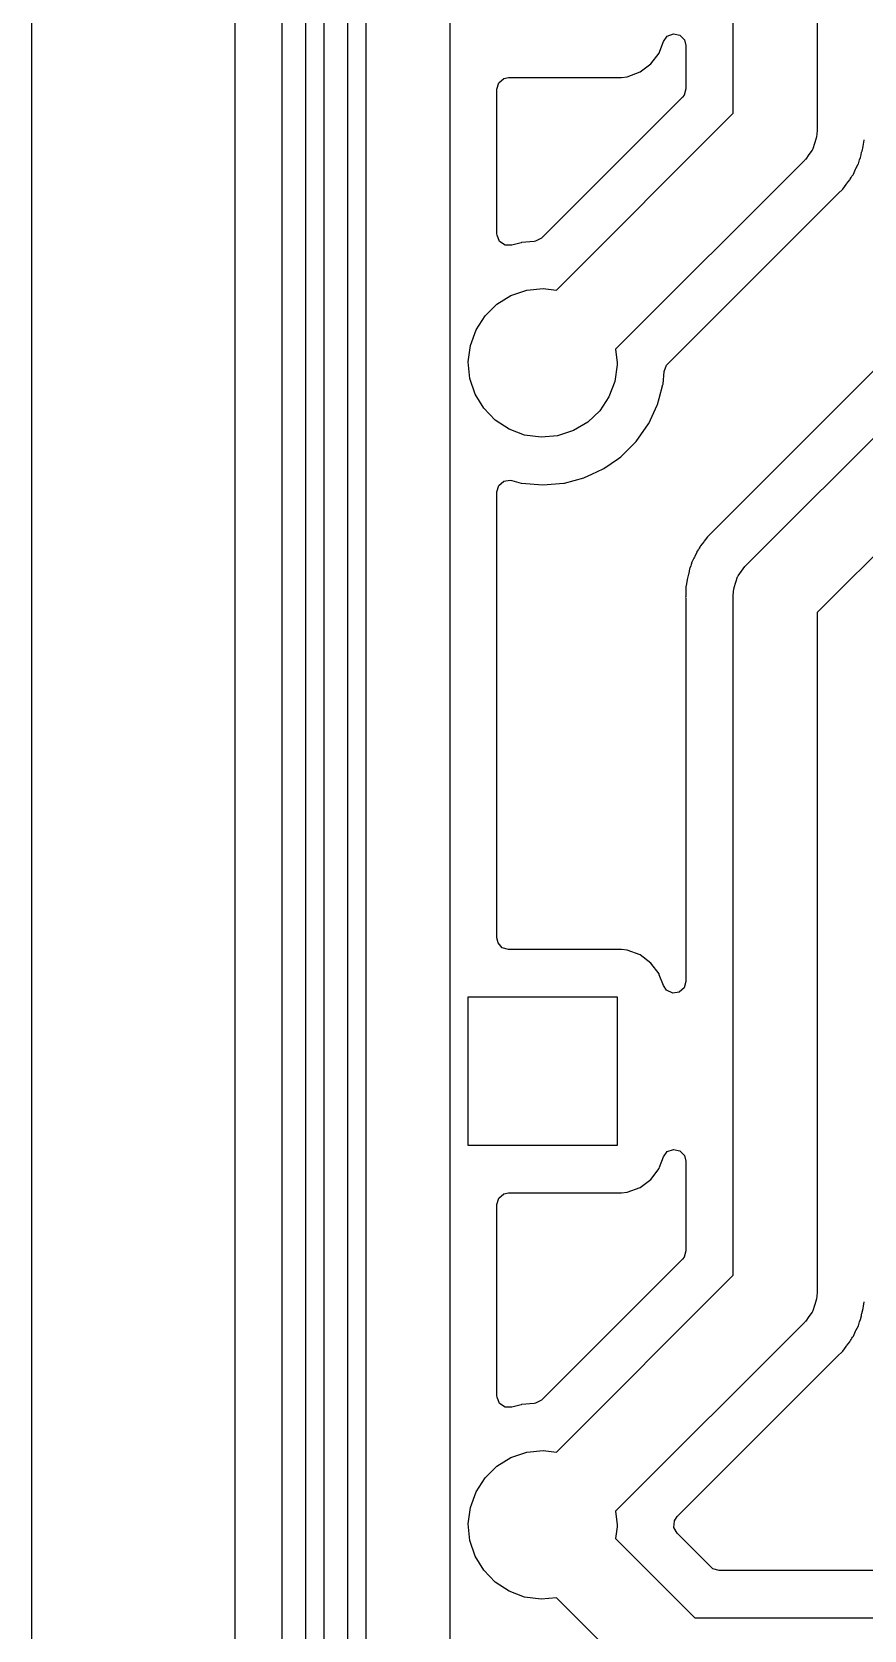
# Model space of a CAD drawing. Extents: x 124.5 to 210, y -114.5 to -26.5.
# Drawn here: x 124.51 to 133.46, y -95.01 to -77.82 of the extents above; entities that cross this region are included whole.
import ezdxf

# ---------------------------------------------------------------- set-up
doc = ezdxf.new("R2010")
doc.units = 0
doc.layers.add('BLACK', color=7, linetype='CONTINUOUS')

msp = doc.modelspace()

# ---------------------------------------------------------------- linework, layer by layer
at = {"layer": 'BLACK', "linetype": 'CONTINUOUS'}
for p, q in [((124.508, -110.935), (124.508, -30.0651)), ((127.2, -106.11), (127.2, -32.8311)), ((126.691, -32.8669), (126.691, -106.031)), ((127.45, -32.8829), (127.45, -106.058)), ((127.65, -103.141), (127.65, -34.159)), ((127.9, -34.2108), (127.9, -103.089)), ((132.05, -78.6936), (132.05, -71.88)), ((132.95, -72.0664), (132.95, -78.88)), ((128.1, -102.82), (128.1, -73.684)), ((129, -73.684), (129, -102.5)), ((131.298, -77.9216), (131.34, -77.8648)), ((131.34, -77.8648), (131.407, -77.8401)), ((131.407, -77.8401), (131.476, -77.8553)), ((131.476, -77.8553), (131.526, -77.9056)), ((131.163, -78.1633), (131.251, -78.0467)), ((131.251, -78.0467), (131.258, -78.0263)), ((131.258, -78.0263), (131.298, -77.9216)), ((131.526, -77.9056), (131.541, -77.9658)), ((131.541, -77.9658), (131.541, -78.4308)), ((131.047, -78.2506), (131.163, -78.1633)), ((129.508, -78.4345), (129.529, -78.3664)), ((129.529, -78.3664), (129.582, -78.3199)), ((129.582, -78.3199), (129.634, -78.3085)), ((129.634, -78.3085), (130.848, -78.3085)), ((130.848, -78.3085), (130.91, -78.3017)), ((130.91, -78.3017), (131.047, -78.2506)), ((129.508, -79.9928), (129.508, -78.4345)), ((131.505, -78.5199), (129.986, -80.0381)), ((131.521, -78.4989), (131.505, -78.5199)), ((131.541, -78.4308), (131.521, -78.4989)), ((130.147, -80.5969), (132.05, -78.6936)), ((132.95, -78.88), (132.944, -78.9504)), ((132.904, -79.078), (132.9, -79.0838)), ((132.922, -79.0208), (132.904, -79.078)), ((132.942, -78.9643), (132.922, -79.0208)), ((132.944, -78.9504), (132.942, -78.9572)), ((132.942, -78.9572), (132.942, -78.9643)), ((133.434, -79.1013), (133.448, -79.0506)), ((133.448, -79.0506), (133.45, -79.0235)), ((133.45, -79.0235), (133.453, -79.0074)), ((133.453, -79.0074), (133.458, -78.9807)), ((132.818, -79.1982), (130.783, -81.2329)), ((132.822, -79.1925), (132.818, -79.1982)), ((132.828, -79.188), (132.822, -79.1925)), ((132.862, -79.1388), (132.828, -79.188)), ((132.898, -79.0906), (132.862, -79.1388)), ((132.9, -79.0838), (132.898, -79.0906)), ((133.368, -79.2888), (133.392, -79.2434)), ((133.392, -79.2434), (133.395, -79.2378)), ((133.395, -79.2378), (133.402, -79.2116)), ((133.402, -79.2116), (133.408, -79.1963)), ((133.408, -79.1963), (133.418, -79.1713)), ((133.418, -79.1713), (133.424, -79.143)), ((133.424, -79.143), (133.43, -79.1149)), ((133.43, -79.1149), (133.432, -79.106)), ((133.432, -79.106), (133.434, -79.1013)), ((133.268, -79.455), (133.304, -79.4104)), ((133.304, -79.4104), (133.308, -79.4034)), ((133.308, -79.4034), (133.317, -79.3862)), ((133.317, -79.3862), (133.325, -79.3723)), ((133.325, -79.3723), (133.337, -79.3553)), ((133.337, -79.3553), (133.341, -79.35)), ((133.341, -79.35), (133.364, -79.2972)), ((133.364, -79.2972), (133.368, -79.2888)), ((131.342, -81.3936), (133.167, -79.5688)), ((133.167, -79.5688), (133.169, -79.5663)), ((133.169, -79.5663), (133.177, -79.5589)), ((133.177, -79.5589), (133.229, -79.5095)), ((133.229, -79.5095), (133.262, -79.4623)), ((133.262, -79.4623), (133.268, -79.455)), ((129.509, -80.0078), (129.508, -79.9928)), ((129.537, -80.0731), (129.509, -80.0078)), ((129.596, -80.1128), (129.537, -80.0731)), ((129.767, -80.0879), (129.667, -80.1145)), ((129.772, -80.0865), (129.767, -80.0879)), ((129.767, -80.0879), (129.767, -80.0879)), ((129.908, -80.0745), (129.772, -80.0865)), ((129.924, -80.0721), (129.908, -80.0745)), ((129.986, -80.0381), (129.924, -80.0721)), ((129.667, -80.1145), (129.596, -80.1128)), ((129.659, -80.6561), (129.828, -80.5987)), ((129.828, -80.5987), (130.006, -80.58)), ((130.006, -80.58), (130.147, -80.5969)), ((129.38, -80.8744), (129.507, -80.7496)), ((129.507, -80.7496), (129.659, -80.6561)), ((129.283, -81.0243), (129.38, -80.8744)), ((129.222, -81.1919), (129.283, -81.0243)), ((129.2, -81.3688), (129.222, -81.1919)), ((130.783, -81.2329), (130.8, -81.38)), ((129.217, -81.5463), (129.2, -81.3688)), ((130.8, -81.4023), (130.775, -81.579)), ((130.8, -81.38), (130.8, -81.4023)), ((131.294, -81.6081), (131.305, -81.4717)), ((131.305, -81.4717), (131.331, -81.4056)), ((131.331, -81.4056), (131.342, -81.3936)), ((133.658, -81.3664), (131.833, -83.1912)), ((129.274, -81.7156), (129.217, -81.5463)), ((130.775, -81.579), (130.712, -81.7457)), ((131.252, -81.7629), (131.292, -81.6134)), ((131.292, -81.6134), (131.294, -81.6081)), ((131.292, -81.6134), (131.292, -81.6134)), ((132.182, -83.5618), (134.216, -81.5279)), ((129.366, -81.8681), (129.274, -81.7156)), ((130.712, -81.7457), (130.613, -81.8942)), ((131.232, -81.8342), (131.234, -81.8292)), ((131.234, -81.8292), (131.252, -81.7629)), ((129.49, -81.9964), (129.366, -81.8681)), ((129.639, -82.0941), (129.49, -81.9964)), ((130.613, -81.8942), (130.484, -82.0172)), ((131.14, -82.0318), (131.232, -81.8342)), ((131.232, -81.8342), (131.232, -81.8342)), ((129.806, -82.1562), (129.639, -82.0941)), ((129.983, -82.1798), (129.806, -82.1562)), ((130.161, -82.1637), (129.983, -82.1798)), ((130.33, -82.1085), (130.161, -82.1637)), ((130.484, -82.0172), (130.33, -82.1085)), ((131.006, -82.2243), (131.138, -82.0367)), ((131.138, -82.0367), (131.14, -82.0318)), ((131.14, -82.0318), (131.14, -82.0318)), ((134.854, -82.1626), (132.95, -84.0664)), ((130.844, -82.3862), (131.006, -82.2243)), ((130.652, -82.5198), (130.657, -82.5175)), ((130.657, -82.5175), (130.815, -82.4069)), ((130.815, -82.4069), (130.84, -82.3894)), ((130.84, -82.3894), (130.844, -82.3862)), ((130.84, -82.3894), (130.84, -82.3894)), ((129.529, -82.699), (129.582, -82.6526)), ((129.582, -82.6526), (129.652, -82.6424)), ((129.652, -82.6424), (129.667, -82.6455)), ((129.667, -82.6455), (129.767, -82.6721)), ((129.767, -82.6721), (129.767, -82.6721)), ((129.767, -82.6721), (129.772, -82.6735)), ((129.772, -82.6735), (130, -82.6935)), ((130, -82.6935), (130.228, -82.6735)), ((130.228, -82.6735), (130.233, -82.6721)), ((130.233, -82.6721), (130.444, -82.6157)), ((130.233, -82.6721), (130.233, -82.6721)), ((130.444, -82.6157), (130.449, -82.6143)), ((130.444, -82.6157), (130.444, -82.6157)), ((130.449, -82.6143), (130.527, -82.5782)), ((130.527, -82.5782), (130.652, -82.5198)), ((130.652, -82.5198), (130.652, -82.5198)), ((129.508, -82.7672), (129.529, -82.699)), ((129.508, -87.5655), (129.508, -82.7672)), ((131.831, -83.1937), (131.771, -83.2505)), ((131.833, -83.1912), (131.831, -83.1937)), ((131.683, -83.3738), (131.675, -83.3877)), ((131.693, -83.3553), (131.683, -83.3738)), ((131.696, -83.3496), (131.693, -83.3553)), ((131.693, -83.3553), (131.693, -83.3553)), ((131.732, -83.305), (131.696, -83.3496)), ((131.738, -83.2977), (131.732, -83.305)), ((131.771, -83.2505), (131.738, -83.2977)), ((131.598, -83.5484), (131.592, -83.5637)), ((131.605, -83.5222), (131.598, -83.5484)), ((131.626, -83.4822), (131.605, -83.5222)), ((131.632, -83.4712), (131.626, -83.4822)), ((131.636, -83.4628), (131.632, -83.4712)), ((131.656, -83.4158), (131.636, -83.4628)), ((131.659, -83.41), (131.656, -83.4158)), ((131.675, -83.3877), (131.659, -83.41)), ((131.552, -83.7094), (131.55, -83.735)), ((131.568, -83.654), (131.552, -83.7094)), ((131.57, -83.6451), (131.568, -83.654)), ((131.58, -83.5949), (131.57, -83.6451)), ((131.582, -83.5887), (131.58, -83.5949)), ((131.58, -83.5949), (131.58, -83.5949)), ((131.592, -83.5637), (131.582, -83.5887)), ((132.078, -83.7391), (132.096, -83.682)), ((132.096, -83.682), (132.1, -83.6762)), ((132.1, -83.6762), (132.102, -83.6694)), ((132.102, -83.6694), (132.138, -83.6212)), ((132.138, -83.6212), (132.172, -83.572)), ((132.172, -83.572), (132.178, -83.5675)), ((132.178, -83.5675), (132.182, -83.5618)), ((131.541, -83.8479), (131.538, -83.8931)), ((131.542, -83.7793), (131.541, -83.7857)), ((131.541, -83.7857), (131.541, -83.8382)), ((131.541, -83.8382), (131.541, -83.8479)), ((131.547, -83.7526), (131.542, -83.7793)), ((131.55, -83.7365), (131.547, -83.7526)), ((131.55, -83.735), (131.55, -83.7365)), ((132.05, -83.88), (132.056, -83.8096)), ((132.05, -91.1936), (132.05, -83.88)), ((132.056, -83.8096), (132.058, -83.8028)), ((132.058, -83.7957), (132.078, -83.7391)), ((132.058, -83.8028), (132.058, -83.7957)), ((131.538, -83.8931), (131.537, -83.9035)), ((131.537, -83.9035), (131.538, -83.9099)), ((131.538, -83.9099), (131.541, -83.9325)), ((131.541, -83.9325), (131.541, -83.9483)), ((131.541, -83.9483), (131.541, -88.0342)), ((132.95, -84.0664), (132.95, -91.38)), ((129.52, -87.6178), (129.508, -87.5655)), ((129.566, -87.6715), (129.52, -87.6178)), ((129.634, -87.6915), (129.566, -87.6715)), ((130.848, -87.6915), (129.634, -87.6915)), ((130.91, -87.6983), (130.848, -87.6915)), ((131.047, -87.7494), (130.91, -87.6983)), ((131.163, -87.8367), (131.047, -87.7494)), ((131.251, -87.9533), (131.163, -87.8367)), ((131.254, -87.9617), (131.251, -87.9533)), ((131.298, -88.0784), (131.254, -87.9617)), ((131.254, -87.9617), (131.254, -87.9617)), ((131.333, -88.1294), (131.298, -88.0784)), ((131.398, -88.1589), (131.333, -88.1294)), ((131.468, -88.1488), (131.398, -88.1589)), ((131.521, -88.1023), (131.468, -88.1488)), ((131.541, -88.0342), (131.521, -88.1023)), ((129.2, -89.8), (129.2, -88.2)), ((129.2, -88.2), (130.8, -88.2)), ((130.8, -88.2), (130.8, -89.8)), ((130.8, -89.8), (129.2, -89.8)), ((131.298, -89.9216), (131.34, -89.8648)), ((131.34, -89.8648), (131.407, -89.8401)), ((131.407, -89.8401), (131.476, -89.8553)), ((131.476, -89.8553), (131.526, -89.9056)), ((131.526, -89.9056), (131.541, -89.9658)), ((131.163, -90.1633), (131.251, -90.0467)), ((131.251, -90.0467), (131.256, -90.0324)), ((131.256, -90.0324), (131.298, -89.9216)), ((131.541, -89.9658), (131.541, -90.9308)), ((130.91, -90.3017), (131.047, -90.2506)), ((131.047, -90.2506), (131.163, -90.1633)), ((129.508, -90.4345), (129.529, -90.3664)), ((129.529, -90.3664), (129.582, -90.3199)), ((129.582, -90.3199), (129.634, -90.3085)), ((129.634, -90.3085), (130.848, -90.3085)), ((130.848, -90.3085), (130.91, -90.3017)), ((129.508, -92.4928), (129.508, -90.4345)), ((131.541, -90.9308), (131.521, -90.9989)), ((131.505, -91.0199), (129.986, -92.5381)), ((131.521, -90.9989), (131.505, -91.0199)), ((130.147, -93.0969), (132.05, -91.1936)), ((132.944, -91.4504), (132.942, -91.4572)), ((132.95, -91.38), (132.944, -91.4504)), ((132.898, -91.5906), (132.862, -91.6388)), ((132.9, -91.5838), (132.898, -91.5906)), ((132.904, -91.578), (132.9, -91.5838)), ((132.922, -91.5208), (132.904, -91.578)), ((132.942, -91.4643), (132.922, -91.5208)), ((132.942, -91.4572), (132.942, -91.4643)), ((133.427, -91.6316), (133.43, -91.6149)), ((133.43, -91.6149), (133.432, -91.606)), ((133.432, -91.606), (133.448, -91.5506)), ((133.448, -91.5506), (133.45, -91.5235)), ((133.45, -91.5235), (133.453, -91.5074)), ((133.453, -91.5074), (133.458, -91.4807)), ((132.818, -91.6982), (130.783, -93.7329)), ((132.822, -91.6925), (132.818, -91.6982)), ((132.828, -91.688), (132.822, -91.6925)), ((132.862, -91.6388), (132.828, -91.688)), ((133.341, -91.85), (133.364, -91.7972)), ((133.364, -91.7972), (133.368, -91.7888)), ((133.368, -91.7888), (133.38, -91.7648)), ((133.38, -91.7648), (133.395, -91.7378)), ((133.395, -91.7378), (133.402, -91.7116)), ((133.402, -91.7116), (133.408, -91.6963)), ((133.408, -91.6963), (133.418, -91.6713)), ((133.418, -91.6713), (133.427, -91.6316)), ((133.229, -92.0095), (133.262, -91.9623)), ((133.262, -91.9623), (133.268, -91.955)), ((133.268, -91.955), (133.304, -91.9104)), ((133.304, -91.9104), (133.311, -91.8978)), ((133.311, -91.8978), (133.317, -91.8862)), ((133.317, -91.8862), (133.325, -91.8723)), ((133.325, -91.8723), (133.333, -91.8618)), ((133.333, -91.8618), (133.341, -91.85)), ((131.445, -93.7909), (133.167, -92.0688)), ((133.167, -92.0688), (133.169, -92.0663)), ((133.169, -92.0663), (133.225, -92.0139)), ((133.225, -92.0139), (133.229, -92.0095)), ((129.509, -92.5078), (129.508, -92.4928)), ((129.537, -92.5731), (129.509, -92.5078)), ((129.596, -92.6128), (129.537, -92.5731)), ((129.667, -92.6145), (129.596, -92.6128)), ((129.767, -92.5879), (129.667, -92.6145)), ((129.772, -92.5865), (129.767, -92.5879)), ((129.767, -92.5879), (129.767, -92.5879)), ((129.908, -92.5745), (129.772, -92.5865)), ((129.924, -92.5721), (129.908, -92.5745)), ((129.986, -92.5381), (129.924, -92.5721)), ((129.507, -93.2496), (129.659, -93.1561)), ((129.659, -93.1561), (129.828, -93.0987)), ((129.828, -93.0987), (130.006, -93.08)), ((130.006, -93.08), (130.147, -93.0969)), ((129.38, -93.3744), (129.507, -93.2496)), ((129.283, -93.5243), (129.38, -93.3744)), ((129.222, -93.6919), (129.283, -93.5243)), ((129.2, -93.8688), (129.222, -93.6919)), ((130.783, -93.7329), (130.8, -93.88)), ((131.411, -93.9068), (131.416, -93.836)), ((131.416, -93.836), (131.445, -93.7909)), ((129.217, -94.0463), (129.2, -93.8688)), ((130.8, -93.9023), (130.782, -94.0259)), ((130.782, -94.0259), (131.636, -94.88)), ((130.8, -93.88), (130.8, -93.9023)), ((131.445, -93.9691), (131.411, -93.9068)), ((131.81, -94.3346), (131.445, -93.9691)), ((129.274, -94.2156), (129.217, -94.0463)), ((129.366, -94.3681), (129.274, -94.2156)), ((129.49, -94.4964), (129.366, -94.3681)), ((131.831, -94.3515), (131.81, -94.3346)), ((131.899, -94.3715), (131.831, -94.3515)), ((133.613, -94.3715), (131.899, -94.3715)), ((129.639, -94.5941), (129.49, -94.4964)), ((129.806, -94.6562), (129.639, -94.5941)), ((129.983, -94.6798), (129.806, -94.6562)), ((130.148, -94.6648), (129.983, -94.6798)), ((131.132, -95.6482), (130.148, -94.6648)), ((131.636, -94.88), (143.364, -94.88))]:
    msp.add_line(p, q, dxfattribs=at)

doc.saveas('drawing.dxf')
